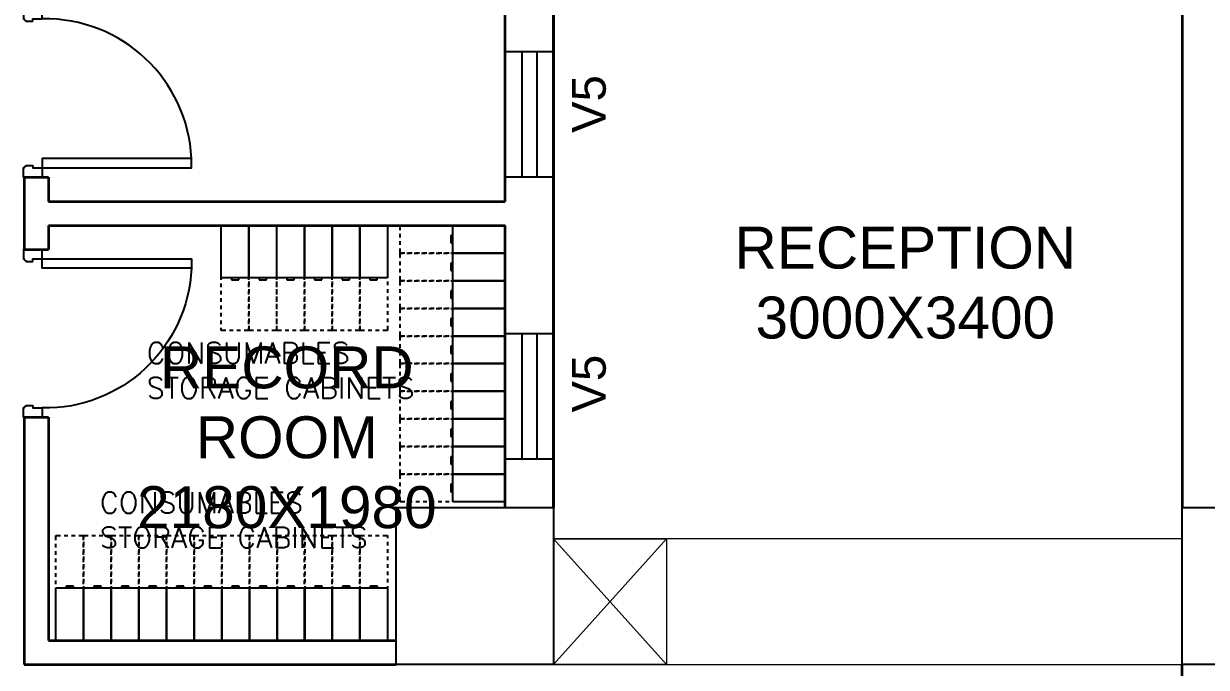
# Model space of a CAD drawing. Extents: x 3485972 to 3601240, y -673889 to -591207.
# Drawn here: x 3509668 to 3515311, y -602318 to -599247 of the extents above; entities that cross this region are included whole.
import ezdxf

# ---------------------------------------------------------------- set-up
doc = ezdxf.new("R2010")
doc.units = 0
doc.header["$LTSCALE"] = 6
doc.header["$MEASUREMENT"] = 0
doc.layers.get('0').update_dxf_attribs({"linetype": 'CONTINUOUS'})
for name, color, linetype in [('COL', 5, 'CONTINUOUS'), ('DOOR', 44, 'CONTINUOUS'), ('equipment desc', 50, 'CONTINUOUS'), ('FUR', 21, 'CONTINUOUS'), ('furniture', 33, 'CONTINUOUS'), ('JOINERY', 7, 'CONTINUOUS'), ('Staircase', 7, 'CONTINUOUS'), ('TEXT', 181, 'CONTINUOUS'), ('Window', 161, 'CONTINUOUS')]:
    doc.layers.add(name, color=color, linetype=linetype)
doc.layers.add('WALL', color=8, linetype='CONTINUOUS', lineweight=35)
doc.styles.add('ARIAL', font='arial.ttf')
doc.styles.get("Standard").update_dxf_attribs({"font": 'SIMPLEX'})

# ---------------------------------------------------------------- blocks, each defined once
blk = doc.blocks.new('Z$W@#1841')
at = {"layer": 'DOOR'}
blk.add_lwpolyline([(482.5, 633.2), (482.5, -167.4), (533, -167.4), (533, 633.2)], close=True, dxfattribs=at)
for points in [[(-254.1, -217.9), (-267.6, -217.9), (-267.6, -167.4), (-317.3, -167.4), (-317.3, -267.4), (-267.6, -267.4), (-267.6, -265.2, 0.414214), (-256.3, -253.9), (-254.1, -253.9)], [(519.5, -217.9), (533, -217.9), (533, -167.4), (582.7, -167.4), (582.7, -267.4), (533, -267.4), (533, -265.2, -0.414214), (521.7, -253.9), (519.5, -253.9)]]:
    blk.add_lwpolyline(points, format="xyb", close=True, dxfattribs=at)
at = {"layer": 'DOOR', "color": 145}
blk.add_arc((518.4, -152.1), 786.1, 92.61772, 181.11293, dxfattribs=at)
blk = doc.blocks.new('File Cabinet - Letter')
at = {"linetype": 'Continuous'}
for p, q in [((0, 0), (15, 0)), ((0, -28.5), (0, 0)), ((15, 0), (15, -28.5)), ((15, -28.5), (0, -28.5)), ((0, -29.5), (0, -28.5)), ((0, -33.5), (0, -31.5)), ((5.5, -28.5), (5.5, -29.5)), ((5.5, -29.5), (9.5, -29.5)), ((9.5, -29.5), (9.5, -28.5)), ((15, -30.5), (15, -32.5)), ((0, -37.5), (0, -35.5)), ((15, -34.5), (15, -36.5)), ((15, -38.5), (15, -40.5)), ((0, -41.5), (0, -39.5)), ((0, -45.5), (0, -43.5)), ((15, -42.5), (15, -44.5)), ((0, -49.5), (0, -47.5)), ((15, -46.5), (15, -48.5)), ((15, -50.5), (15, -52.5)), ((0, -53.5), (0, -51.5)), ((0, -57), (0, -55.5)), ((2.5, -57), (0, -57)), ((6.5, -57), (4.5, -57)), ((10.5, -57), (8.5, -57)), ((15, -57), (12.5, -57)), ((15, -54.5), (15, -57))]:
    blk.add_line(p, q, dxfattribs=at)

msp = doc.modelspace()

# ---------------------------------------------------------------- linework, layer by layer
at = {"layer": 'COL', "elevation": 0}
msp.add_lwpolyline([(3511445.7, -602305), (3511445.7, -601555), (3512195.7, -601555), (3512195.7, -602305)], close=True, dxfattribs=at)
at = {"layer": 'COL'}
msp.add_lwpolyline([(3515195.7, -602305), (3515195.7, -601555), (3515945.7, -601555), (3515945.7, -602305)], close=True, dxfattribs=at)
at = {"layer": 'FUR', "lineweight": 0, "ltscale": 15, "elevation": 0}
for points in [[(3515195.7, -602305), (3515195.7, -601705), (3512195.7, -601705), (3512195.7, -602305)], [(3512195.7, -602305), (3512195.7, -601705), (3512735.7, -601705), (3512735.7, -602305)]]:
    msp.add_lwpolyline(points, close=True, dxfattribs=at)
at = {"layer": 'Staircase', "color": 8, "lineweight": 0, "elevation": 0}
for points in [[(3512195.7, -602305), (3512735.7, -601705)], [(3512735.7, -602305), (3512195.7, -601705)]]:
    msp.add_lwpolyline(points, dxfattribs=at)
at = {"layer": 'WALL', "linetype": 'ByBlock'}
for p, q in [((3511965.8, -600095), (3511965.7, -595590)), ((3512195.7, -601555), (3512195.8, -598904.9)), ((3512195.8, -598905), (3512195.7, -601555)), ((3509670.9, -599980), (3509785.9, -599980)), ((3509670.9, -599980), (3509670.9, -600325)), ((3509785.9, -599980), (3509785.9, -600095)), ((3509785.9, -600095), (3511965.7, -600095)), ((3509785.9, -600210), (3509785.9, -600325)), ((3509785.9, -600210), (3511965.7, -600210)), ((3511965.8, -601555), (3511965.8, -600210)), ((3509670.9, -600325), (3509785.9, -600325)), ((3509670.9, -601125), (3509785.9, -601125)), ((3509670.9, -601125), (3509670.9, -602305)), ((3509785.9, -601125), (3509785.9, -602190)), ((3509785.9, -602190), (3511445.7, -602190)), ((3509670.9, -602305), (3511445.7, -602305)), ((3515195.7, -605305.1), (3515195.7, -602305))]:
    msp.add_line(p, q, dxfattribs=at)
at = {"layer": 'WALL', "lineweight": 0}
msp.add_line((3515195.7, -601555), (3515195.7, -598905), dxfattribs=at)
at = {"layer": 'WALL', "linetype": 'ByBlock'}
msp.add_lwpolyline([(3509785.9, -595590), (3515195.7, -595590), (3515195.7, -601555)], dxfattribs=at)
at = {"layer": 'Window', "linetype": 'Continuous'}
for points in [[(3511965.7, -599380.1), (3512195.7, -599380.1), (3512195.7, -599980.1), (3511965.7, -599980.1)], [(3512045.7, -599380.1), (3512115.7, -599380.1), (3512115.7, -599980.1), (3512045.7, -599980.1)], [(3511965.7, -600725), (3512195.7, -600725), (3512195.7, -601325), (3511965.7, -601325)], [(3512045.7, -600725), (3512115.7, -600725), (3512115.7, -601325), (3512045.7, -601325)]]:
    msp.add_lwpolyline(points, close=True, dxfattribs=at)

# ---------------------------------------------------------------- block references
at = {"layer": 'DOOR', "linetype": 'Continuous', "yscale": 0.8888888889923692, "rotation": 270}
for p, xscale, zscale in [((3509905.6, -599462.1), 0.8888888889923692, 0.8888888889923692), ((3509905.6, -600843), -0.8888888889923692, 0.8888888888759539)]:
    msp.add_blockref('Z$W@#1841', p, dxfattribs=dict(at, xscale=xscale, zscale=zscale))
at = {"layer": 'furniture', "linetype": 'ByBlock', "xscale": 8.79035430959915, "yscale": 8.79035430959915, "zscale": 8.79035430959915}
for p in [(3510610.6, -600210), (3510742.5, -600210), (3510875.8, -600210), (3511007.7, -600210), (3511139.5, -600210), (3511271.4, -600210)]:
    msp.add_blockref('File Cabinet - Letter', p, dxfattribs=at)
for p, rotation in [((3511965.7, -600210), 270), ((3511965.7, -600341.9), 270), ((3511965.7, -600473.8), 270), ((3511965.7, -600605.6), 270), ((3511965.7, -600737.5), 270), ((3511965.7, -600869.3), 270), ((3511965.7, -601001.2), 270), ((3511965.7, -601133), 270), ((3511965.7, -601264.9), 270), ((3511965.7, -601396.7), 270), ((3509953.8, -602190), 180), ((3510085.7, -602190), 180), ((3510217.5, -602190), 180), ((3510349.4, -602190), 180), ((3510481.2, -602190), 180), ((3510613.1, -602190), 180), ((3510745, -602190), 180), ((3510876.8, -602190), 180), ((3511008.7, -602190), 180), ((3511140.5, -602190), 180), ((3511272.4, -602190), 180), ((3511404.2, -602190), 180)]:
    msp.add_blockref('File Cabinet - Letter', p, dxfattribs=dict(at, rotation=rotation))

# ---------------------------------------------------------------- texts
at = {"layer": 'equipment desc', "linetype": 'ByBlock', "char_height": 100, "attachment_point": 1}
for width, insert in [(1484.09, (3510255, -600768.1)), (1475.335, (3510031.9, -601482.1))]:
    msp.add_mtext_dynamic_manual_height_columns('CONSUMABLES STORAGE CABINETS', width=width, gutter_width=10, heights=[0], dxfattribs=dict(at, insert=insert))
at = {"layer": 'JOINERY', "style": 'ARIAL', "width": 1}
for p in [(3512445.2, -599768.3), (3512445.2, -601102.4)]:
    msp.add_text('V5', height=161.2, rotation=90, dxfattribs=at).set_placement(p)
at = {"layer": 'TEXT', "char_height": 200, "attachment_point": 5, "style": 'ARIAL'}
for s, insert, width in [('RECEPTION\\P3000X3400', (3513874.5, -600483.9), 2294.815), ('RECORD\\PROOM 2180X1980', (3510923.6, -601222), 2086.034)]:
    msp.add_mtext(s, dxfattribs=dict(at, insert=insert, width=width))

doc.saveas('drawing.dxf')
